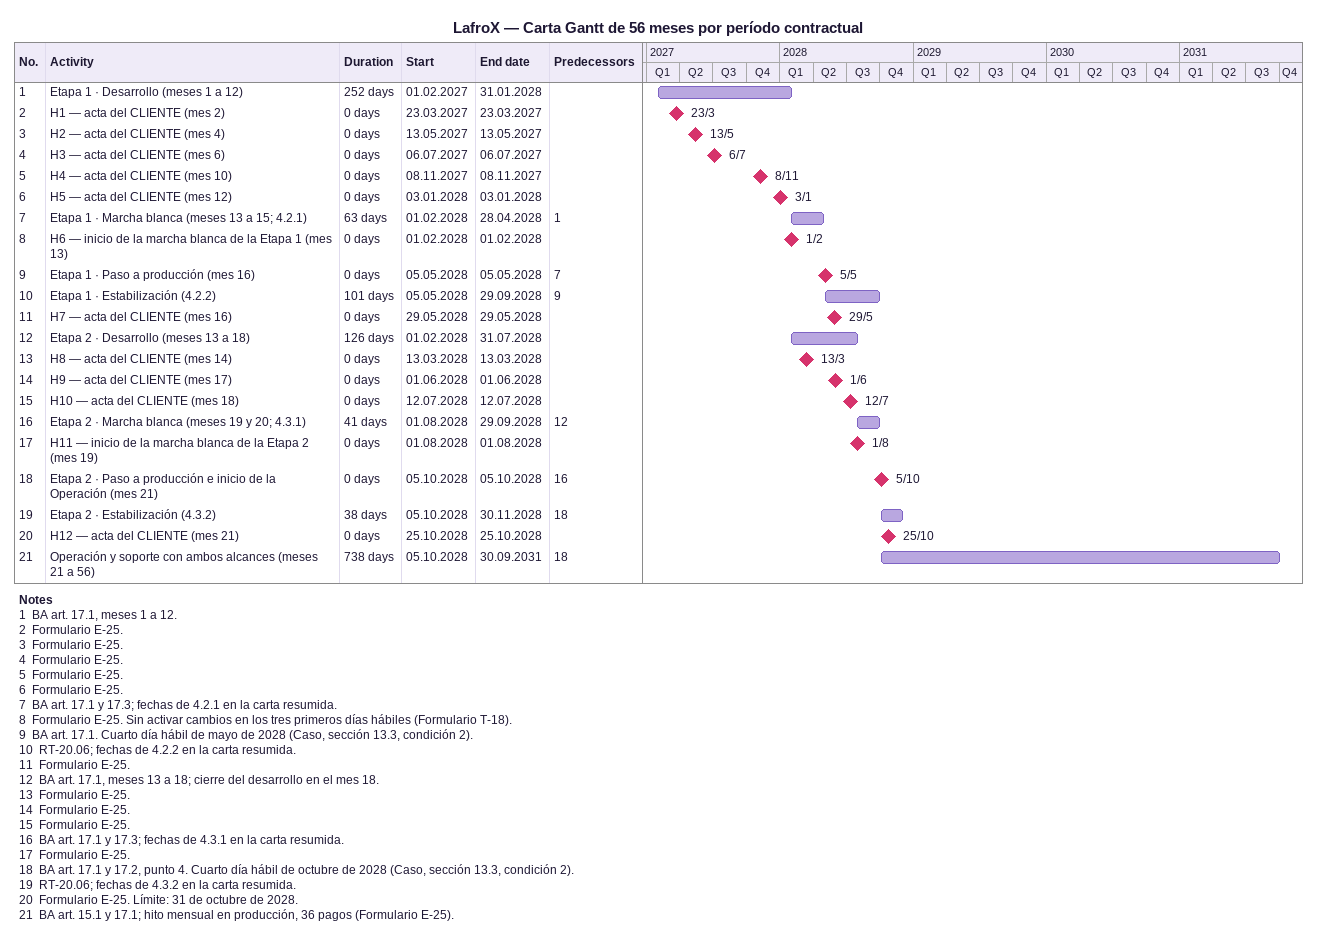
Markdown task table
LafroX — Carta Gantt de 56 meses por período contractual

| ID | Task | Duration | Start | Finish | Predecessors |
|---|---|---|---|---|---|
| 1 | Etapa 1 · Desarrollo (meses 1 a 12) | 252d | 2027-02-01 | 2028-01-31 |  |
| 2 | H1 — acta del CLIENTE (mes 2) | 0d | 2027-03-23 | 2027-03-23 |  |
| 3 | H2 — acta del CLIENTE (mes 4) | 0d | 2027-05-13 | 2027-05-13 |  |
| 4 | H3 — acta del CLIENTE (mes 6) | 0d | 2027-07-06 | 2027-07-06 |  |
| 5 | H4 — acta del CLIENTE (mes 10) | 0d | 2027-11-08 | 2027-11-08 |  |
| 6 | H5 — acta del CLIENTE (mes 12) | 0d | 2028-01-03 | 2028-01-03 |  |
| 7 | Etapa 1 · Marcha blanca (meses 13 a 15; 4.2.1) | 63d | 2028-02-01 | 2028-04-28 | 1 |
| 8 | H6 — inicio de la marcha blanca de la Etapa 1 (mes 13) | 0d | 2028-02-01 | 2028-02-01 |  |
| 9 | Etapa 1 · Paso a producción (mes 16) | 0d | 2028-05-05 | 2028-05-05 | 7 |
| 10 | Etapa 1 · Estabilización (4.2.2) | 101d | 2028-05-05 | 2028-09-29 | 9 |
| 11 | H7 — acta del CLIENTE (mes 16) | 0d | 2028-05-29 | 2028-05-29 |  |
| 12 | Etapa 2 · Desarrollo (meses 13 a 18) | 126d | 2028-02-01 | 2028-07-31 |  |
| 13 | H8 — acta del CLIENTE (mes 14) | 0d | 2028-03-13 | 2028-03-13 |  |
| 14 | H9 — acta del CLIENTE (mes 17) | 0d | 2028-06-01 | 2028-06-01 |  |
| 15 | H10 — acta del CLIENTE (mes 18) | 0d | 2028-07-12 | 2028-07-12 |  |
| 16 | Etapa 2 · Marcha blanca (meses 19 y 20; 4.3.1) | 41d | 2028-08-01 | 2028-09-29 | 12 |
| 17 | H11 — inicio de la marcha blanca de la Etapa 2 (mes 19) | 0d | 2028-08-01 | 2028-08-01 |  |
| 18 | Etapa 2 · Paso a producción e inicio de la Operación (mes 21) | 0d | 2028-10-05 | 2028-10-05 | 16 |
| 19 | Etapa 2 · Estabilización (4.3.2) | 38d | 2028-10-05 | 2028-11-30 | 18 |
| 20 | H12 — acta del CLIENTE (mes 21) | 0d | 2028-10-25 | 2028-10-25 |  |
| 21 | Operación y soporte con ambos alcances (meses 21 a 56) | 738d | 2028-10-05 | 2031-09-30 | 18 |

Notes
- 1: BA art. 17.1, meses 1 a 12.
- 2: Formulario E-25.
- 3: Formulario E-25.
- 4: Formulario E-25.
- 5: Formulario E-25.
- 6: Formulario E-25.
- 7: BA art. 17.1 y 17.3; fechas de 4.2.1 en la carta resumida.
- 8: Formulario E-25. Sin activar cambios en los tres primeros días hábiles (Formulario T-18).
- 9: BA art. 17.1. Cuarto día hábil de mayo de 2028 (Caso, sección 13.3, condición 2).
- 10: RT-20.06; fechas de 4.2.2 en la carta resumida.
- 11: Formulario E-25.
- 12: BA art. 17.1, meses 13 a 18; cierre del desarrollo en el mes 18.
- 13: Formulario E-25.
- 14: Formulario E-25.
- 15: Formulario E-25.
- 16: BA art. 17.1 y 17.3; fechas de 4.3.1 en la carta resumida.
- 17: Formulario E-25.
- 18: BA art. 17.1 y 17.2, punto 4. Cuarto día hábil de octubre de 2028 (Caso, sección 13.3, condición 2).
- 19: RT-20.06; fechas de 4.3.2 en la carta resumida.
- 20: Formulario E-25. Límite: 31 de octubre de 2028.
- 21: BA art. 15.1 y 17.1; hito mensual en producción, 36 pagos (Formulario E-25).
